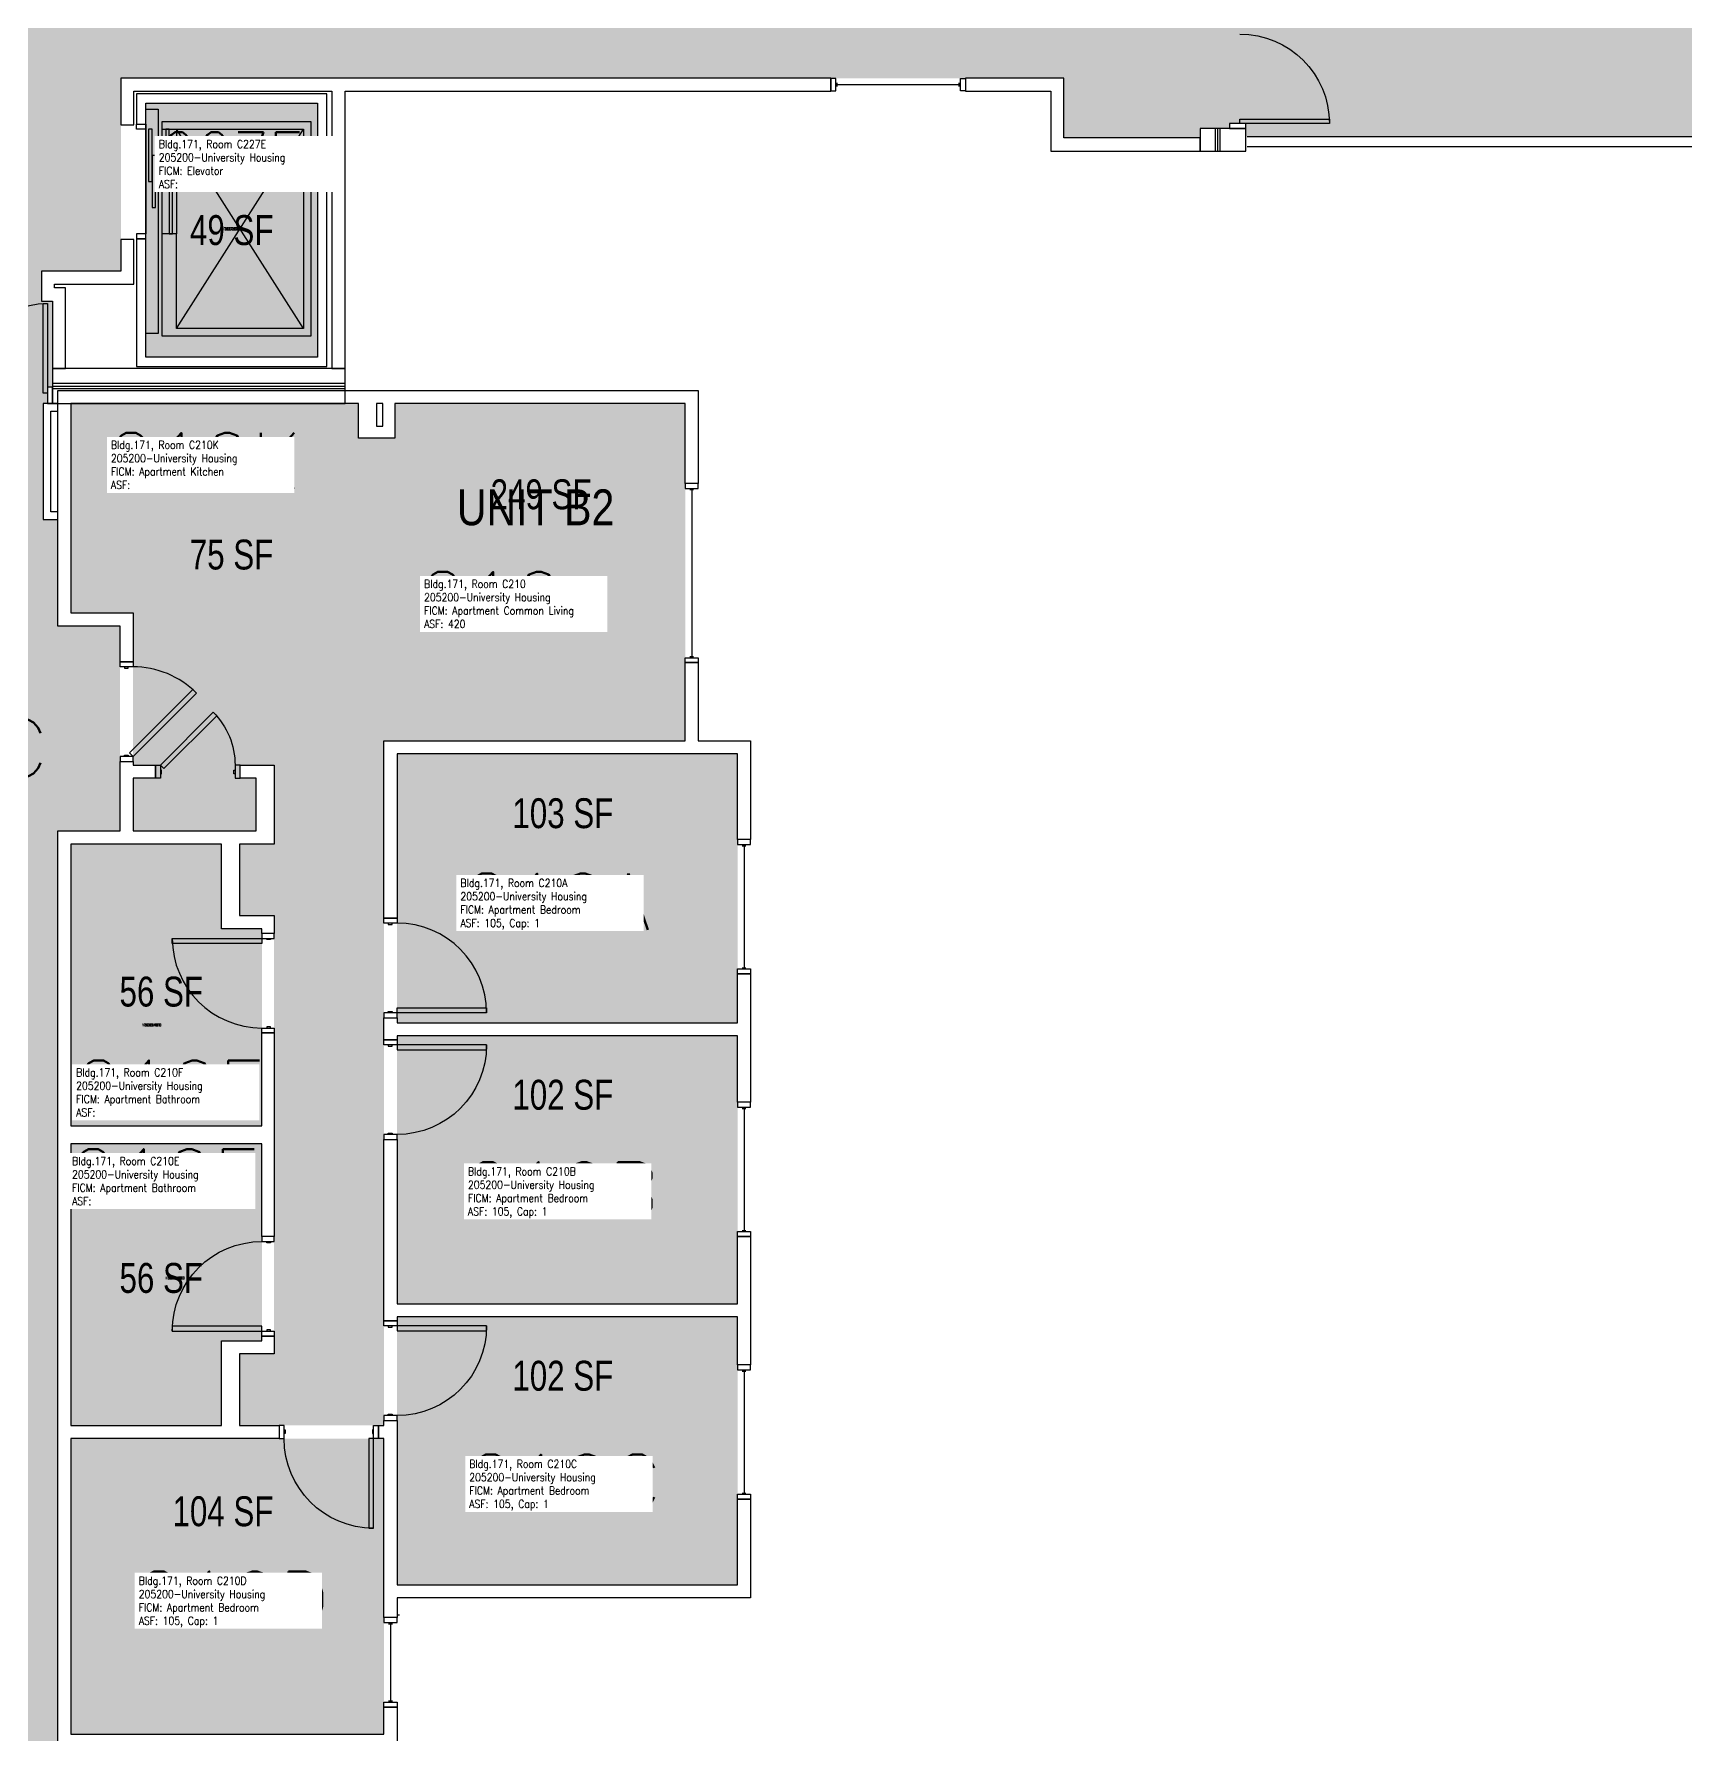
# Model space of a CAD drawing. Header units: inches. Extents: x 56 to 3925, y -1092 to 1472.
# Drawn here: x 2394 to 3057, y 444 to 1127 of the extents above; entities that cross this region are included whole.
import ezdxf
from ezdxf.enums import TextEntityAlignment as Align

# ---------------------------------------------------------------- set-up
doc = ezdxf.new("R2010")
doc.units = ezdxf.units.IN
doc.header["$LTSCALE"] = 48
doc.header["$MEASUREMENT"] = 0
for name, color, linetype in [('A-DOOR', 2, 'Continuous'), ('A-GLAZ', 1, 'Continuous'), ('A-IDEN-RNUM', 7, 'Continuous'), ('A-IDEN-SNUM', 4, 'Continuous'), ('A-IDEN-VNUM', 4, 'Continuous'), ('A-MISC', 1, 'Continuous'), ('A-WALL', 5, 'Continuous'), ('AREA-TEXT', 3, 'Continuous'), ('Rooms-Category-Color', 7, 'Continuous'), ('Rooms-College-Color', 7, 'Continuous'), ('Rooms-Department-Color', 7, 'Continuous'), ('Rooms-Division-Color', 7, 'Continuous'), ('Rooms-Information', 7, 'Continuous')]:
    doc.layers.add(name, color=color, linetype=linetype)
doc.styles.add('AREA', font='arial.ttf', dxfattribs={"width": 0.75, "height": 12})
doc.styles.add('ROOMSNUMBER', font='txt.shx', dxfattribs={"height": 0.03})
doc.styles.add('ROOMVNUMBER', font='simplex.shx', dxfattribs={"width": 0.85})
doc.styles.get("Standard").update_dxf_attribs({"font": 'ARIALN.TTF'})

msp = doc.modelspace()

# ---------------------------------------------------------------- hatches: boundary and pattern name
h = msp.add_hatch()
h.set_pattern_fill('ANSI31', color=256, style=0)
h.set_pattern_definition([(45, (3054.39132, 380.02987), (0.088388348, -0.088388348), [])])
h.paths.add_polyline_path([(2470.44, 711.5), (2470.44, 770.24), (2461.23, 770.24), (2461.23, 711.5)], flags=9)
at = {"layer": 'Rooms-Category-Color', "true_color": 0xadadad}
for points in [[(1290.58, 1013.54), (1188.04, 1116.1), (1241.42, 1169.49), (1328.79, 1169.64), (1328.79, 1194.64), (1411.11, 1194.64), (1411.11, 1169.64), (1726.65, 1169.64), (1726.65, 1161.92), (1738.65, 1161.92), (1738.65, 1165.39), (1773.9, 1165.39), (1773.9, 1163.67), (1780.4, 1163.67), (1780.4, 1165.67), (1787.9, 1165.67), (1787.9, 1161.92), (1827.02, 1161.92), (1827.02, 1169.64), (2150.68, 1169.64), (2150.68, 1194.64), (2233, 1194.64), (2233, 1169.64), (2417.04, 1169.64), (2417.04, 1194.64), (2499.36, 1194.64), (2499.36, 1169.64), (2807.4, 1169.64), (2807.4, 1161.64), (2839.26, 1161.64), (2839.26, 1165.39), (2855.39, 1165.39), (2855.39, 1169.64), (2862.14, 1169.64), (2862.14, 1165.39), (2873.89, 1165.39), (2873.89, 1089.39), (2862.14, 1089.39), (2862.14, 1085.64), (2807.4, 1085.64), (2807.4, 1109.64), (1922.65, 1109.64), (1922.65, 1085.64), (1827.02, 1085.64), (1827.02, 1093.42), (1815.02, 1093.42), (1815.02, 1089.89), (1787.9, 1089.89), (1787.9, 1089.67), (1773.9, 1089.67), (1773.9, 1093.42), (1726.65, 1093.42), (1726.65, 1085.64), (1633.9, 1085.64), (1633.9, 1109.64), (1386.7, 1109.64)], [(2880.39, 1163.39), (2880.39, 1170.26), (3106.65, 1170.26), (3106.65, 1163.67), (3111.9, 1163.67), (3111.9, 1169.64), (3474.68, 1169.64), (3474.68, 1194.64), (3557, 1194.64), (3557, 1169.64), (3646.39, 1169.64), (3646.39, 1101.6), (3671.39, 1101.6), (3671.39, 1019.28), (3646.39, 1019.28), (3586.39, 1019.28), (3586.39, 1109.64), (3166.65, 1109.64), (3166.65, 1085.64), (3111.9, 1085.64), (3111.9, 1091.67), (3106.65, 1091.67), (3106.65, 1086.27), (2880.39, 1086.27), (2880.39, 1091.39), (2873.89, 1091.39), (2873.89, 1163.39)], [(2280.86, 187.89), (2285.45, 192.48), (2286.69, 191.24), (2320.1, 224.65), (2316.13, 228.62), (2323.65, 236.14), (2323.65, 807.29), (2298.65, 807.29), (2298.65, 889.62), (2323.65, 889.62), (2323.65, 932.39), (2328.92, 932.39), (2328.92, 944.39), (2323.65, 944.39), (2323.65, 979.01), (2327.17, 979.01), (2327.17, 985.51), (2325.17, 985.51), (2325.17, 993.01), (2328.92, 993.01), (2328.92, 1032.14), (2325.17, 1032.14), (2325.17, 1109.63), (2428.66, 1109.63), (2428.66, 1032.14), (2396.8, 1032.14), (2396.8, 1020.14), (2401.17, 1020.14), (2401.17, 985.51), (2399.17, 985.51), (2399.17, 979.01), (2397.42, 979.01), (2397.42, 932.39), (2403.3, 932.39), (2403.3, 889.62), (2428.3, 889.62), (2428.3, 807.29), (2403.3, 807.29), (2403.3, 202.67), (2372.69, 172.06), (2368.53, 176.22), (2359.61, 167.29), (2363.76, 163.14), (2339.28, 138.65), (2336.36, 141.57), (2331.77, 136.97)], [(2438.66, 997.64), (2507.66, 997.64), (2507.66, 1099.64), (2438.66, 1099.64)]]:
    msp.add_hatch(color=253, dxfattribs=at).paths.add_polyline_path(points)
at = {"layer": 'Rooms-Category-Color', "true_color": 0x728ef3}
for points in [[(2408.55, 894.87), (2538.67, 894.87), (2538.67, 965.01), (2524.05, 965.01), (2524.05, 979.01), (2408.55, 979.01)], [(2538.67, 979.01), (2538.67, 894.87), (2433.55, 894.87), (2433.55, 833.74), (2442.5, 833.74), (2442.5, 828.49), (2433.55, 828.49), (2433.55, 807.29), (2482.92, 807.29), (2482.92, 828.49), (2476.5, 828.49), (2476.5, 833.74), (2490.17, 833.74), (2490.17, 802.04), (2476.3, 802.04), (2476.3, 773.29), (2490.17, 773.29), (2490.17, 597.26), (2476.3, 597.26), (2476.3, 568.51), (2534.3, 568.51), (2534.3, 843.51), (2655.3, 843.51), (2655.3, 979.01)], [(2676.3, 838.26), (2676.3, 730.26), (2539.55, 730.26), (2539.55, 838.26)], [(2408.55, 688.9), (2485.3, 688.9), (2485.3, 768.04), (2469.05, 768.04), (2469.05, 802.04), (2408.55, 802.04)], [(2676.3, 617.39), (2539.55, 617.39), (2539.55, 725.01), (2676.3, 725.01)], [(2408.55, 568.51), (2469.05, 568.51), (2469.05, 602.51), (2485.3, 602.51), (2485.3, 681.65), (2408.55, 681.65)], [(2539.55, 504.51), (2676.3, 504.51), (2676.3, 612.14), (2539.55, 612.14)], [(2408.55, 444.51), (2534.3, 444.51), (2534.3, 563.26), (2408.55, 563.26)]]:
    msp.add_hatch(color=171, dxfattribs=at).paths.add_polyline_path(points)
at = {"layer": 'Rooms-College-Color', "true_color": 0xadadad}
for points in [[(1290.58, 1013.54), (1188.04, 1116.1), (1241.42, 1169.49), (1328.79, 1169.64), (1328.79, 1194.64), (1411.11, 1194.64), (1411.11, 1169.64), (1726.65, 1169.64), (1726.65, 1161.92), (1738.65, 1161.92), (1738.65, 1165.39), (1773.9, 1165.39), (1773.9, 1163.67), (1780.4, 1163.67), (1780.4, 1165.67), (1787.9, 1165.67), (1787.9, 1161.92), (1827.02, 1161.92), (1827.02, 1169.64), (2150.68, 1169.64), (2150.68, 1194.64), (2233, 1194.64), (2233, 1169.64), (2417.04, 1169.64), (2417.04, 1194.64), (2499.36, 1194.64), (2499.36, 1169.64), (2807.4, 1169.64), (2807.4, 1161.64), (2839.26, 1161.64), (2839.26, 1165.39), (2855.39, 1165.39), (2855.39, 1169.64), (2862.14, 1169.64), (2862.14, 1165.39), (2873.89, 1165.39), (2873.89, 1089.39), (2862.14, 1089.39), (2862.14, 1085.64), (2807.4, 1085.64), (2807.4, 1109.64), (1922.65, 1109.64), (1922.65, 1085.64), (1827.02, 1085.64), (1827.02, 1093.42), (1815.02, 1093.42), (1815.02, 1089.89), (1787.9, 1089.89), (1787.9, 1089.67), (1773.9, 1089.67), (1773.9, 1093.42), (1726.65, 1093.42), (1726.65, 1085.64), (1633.9, 1085.64), (1633.9, 1109.64), (1386.7, 1109.64)], [(2880.39, 1163.39), (2880.39, 1170.26), (3106.65, 1170.26), (3106.65, 1163.67), (3111.9, 1163.67), (3111.9, 1169.64), (3474.68, 1169.64), (3474.68, 1194.64), (3557, 1194.64), (3557, 1169.64), (3646.39, 1169.64), (3646.39, 1101.6), (3671.39, 1101.6), (3671.39, 1019.28), (3646.39, 1019.28), (3586.39, 1019.28), (3586.39, 1109.64), (3166.65, 1109.64), (3166.65, 1085.64), (3111.9, 1085.64), (3111.9, 1091.67), (3106.65, 1091.67), (3106.65, 1086.27), (2880.39, 1086.27), (2880.39, 1091.39), (2873.89, 1091.39), (2873.89, 1163.39)], [(2280.86, 187.89), (2285.45, 192.48), (2286.69, 191.24), (2320.1, 224.65), (2316.13, 228.62), (2323.65, 236.14), (2323.65, 807.29), (2298.65, 807.29), (2298.65, 889.62), (2323.65, 889.62), (2323.65, 932.39), (2328.92, 932.39), (2328.92, 944.39), (2323.65, 944.39), (2323.65, 979.01), (2327.17, 979.01), (2327.17, 985.51), (2325.17, 985.51), (2325.17, 993.01), (2328.92, 993.01), (2328.92, 1032.14), (2325.17, 1032.14), (2325.17, 1109.63), (2428.66, 1109.63), (2428.66, 1032.14), (2396.8, 1032.14), (2396.8, 1020.14), (2401.17, 1020.14), (2401.17, 985.51), (2399.17, 985.51), (2399.17, 979.01), (2397.42, 979.01), (2397.42, 932.39), (2403.3, 932.39), (2403.3, 889.62), (2428.3, 889.62), (2428.3, 807.29), (2403.3, 807.29), (2403.3, 202.67), (2372.69, 172.06), (2368.53, 176.22), (2359.61, 167.29), (2363.76, 163.14), (2339.28, 138.65), (2336.36, 141.57), (2331.77, 136.97)], [(2438.66, 997.64), (2507.66, 997.64), (2507.66, 1099.64), (2438.66, 1099.64)], [(2408.55, 894.87), (2538.67, 894.87), (2538.67, 965.01), (2524.05, 965.01), (2524.05, 979.01), (2408.55, 979.01)], [(2538.67, 979.01), (2538.67, 894.87), (2433.55, 894.87), (2433.55, 833.74), (2442.5, 833.74), (2442.5, 828.49), (2433.55, 828.49), (2433.55, 807.29), (2482.92, 807.29), (2482.92, 828.49), (2476.5, 828.49), (2476.5, 833.74), (2490.17, 833.74), (2490.17, 802.04), (2476.3, 802.04), (2476.3, 773.29), (2490.17, 773.29), (2490.17, 597.26), (2476.3, 597.26), (2476.3, 568.51), (2534.3, 568.51), (2534.3, 843.51), (2655.3, 843.51), (2655.3, 979.01)], [(2676.3, 838.26), (2676.3, 730.26), (2539.55, 730.26), (2539.55, 838.26)], [(2408.55, 688.9), (2485.3, 688.9), (2485.3, 768.04), (2469.05, 768.04), (2469.05, 802.04), (2408.55, 802.04)], [(2676.3, 617.39), (2539.55, 617.39), (2539.55, 725.01), (2676.3, 725.01)], [(2408.55, 568.51), (2469.05, 568.51), (2469.05, 602.51), (2485.3, 602.51), (2485.3, 681.65), (2408.55, 681.65)], [(2539.55, 504.51), (2676.3, 504.51), (2676.3, 612.14), (2539.55, 612.14)], [(2408.55, 444.51), (2534.3, 444.51), (2534.3, 563.26), (2408.55, 563.26)]]:
    msp.add_hatch(color=253, dxfattribs=at).paths.add_polyline_path(points)
at = {"layer": 'Rooms-Department-Color', "true_color": 0xacacac}
for points in [[(1290.58, 1013.54), (1188.04, 1116.1), (1241.42, 1169.49), (1328.79, 1169.64), (1328.79, 1194.64), (1411.11, 1194.64), (1411.11, 1169.64), (1726.65, 1169.64), (1726.65, 1161.92), (1738.65, 1161.92), (1738.65, 1165.39), (1773.9, 1165.39), (1773.9, 1163.67), (1780.4, 1163.67), (1780.4, 1165.67), (1787.9, 1165.67), (1787.9, 1161.92), (1827.02, 1161.92), (1827.02, 1169.64), (2150.68, 1169.64), (2150.68, 1194.64), (2233, 1194.64), (2233, 1169.64), (2417.04, 1169.64), (2417.04, 1194.64), (2499.36, 1194.64), (2499.36, 1169.64), (2807.4, 1169.64), (2807.4, 1161.64), (2839.26, 1161.64), (2839.26, 1165.39), (2855.39, 1165.39), (2855.39, 1169.64), (2862.14, 1169.64), (2862.14, 1165.39), (2873.89, 1165.39), (2873.89, 1089.39), (2862.14, 1089.39), (2862.14, 1085.64), (2807.4, 1085.64), (2807.4, 1109.64), (1922.65, 1109.64), (1922.65, 1085.64), (1827.02, 1085.64), (1827.02, 1093.42), (1815.02, 1093.42), (1815.02, 1089.89), (1787.9, 1089.89), (1787.9, 1089.67), (1773.9, 1089.67), (1773.9, 1093.42), (1726.65, 1093.42), (1726.65, 1085.64), (1633.9, 1085.64), (1633.9, 1109.64), (1386.7, 1109.64)], [(2880.39, 1163.39), (2880.39, 1170.26), (3106.65, 1170.26), (3106.65, 1163.67), (3111.9, 1163.67), (3111.9, 1169.64), (3474.68, 1169.64), (3474.68, 1194.64), (3557, 1194.64), (3557, 1169.64), (3646.39, 1169.64), (3646.39, 1101.6), (3671.39, 1101.6), (3671.39, 1019.28), (3646.39, 1019.28), (3586.39, 1019.28), (3586.39, 1109.64), (3166.65, 1109.64), (3166.65, 1085.64), (3111.9, 1085.64), (3111.9, 1091.67), (3106.65, 1091.67), (3106.65, 1086.27), (2880.39, 1086.27), (2880.39, 1091.39), (2873.89, 1091.39), (2873.89, 1163.39)], [(2280.86, 187.89), (2285.45, 192.48), (2286.69, 191.24), (2320.1, 224.65), (2316.13, 228.62), (2323.65, 236.14), (2323.65, 807.29), (2298.65, 807.29), (2298.65, 889.62), (2323.65, 889.62), (2323.65, 932.39), (2328.92, 932.39), (2328.92, 944.39), (2323.65, 944.39), (2323.65, 979.01), (2327.17, 979.01), (2327.17, 985.51), (2325.17, 985.51), (2325.17, 993.01), (2328.92, 993.01), (2328.92, 1032.14), (2325.17, 1032.14), (2325.17, 1109.63), (2428.66, 1109.63), (2428.66, 1032.14), (2396.8, 1032.14), (2396.8, 1020.14), (2401.17, 1020.14), (2401.17, 985.51), (2399.17, 985.51), (2399.17, 979.01), (2397.42, 979.01), (2397.42, 932.39), (2403.3, 932.39), (2403.3, 889.62), (2428.3, 889.62), (2428.3, 807.29), (2403.3, 807.29), (2403.3, 202.67), (2372.69, 172.06), (2368.53, 176.22), (2359.61, 167.29), (2363.76, 163.14), (2339.28, 138.65), (2336.36, 141.57), (2331.77, 136.97)], [(2438.66, 997.64), (2507.66, 997.64), (2507.66, 1099.64), (2438.66, 1099.64)]]:
    msp.add_hatch(color=253, dxfattribs=at).paths.add_polyline_path(points)
at = {"layer": 'Rooms-Department-Color', "true_color": 0x604aed}
for points in [[(2408.55, 894.87), (2538.67, 894.87), (2538.67, 965.01), (2524.05, 965.01), (2524.05, 979.01), (2408.55, 979.01)], [(2538.67, 979.01), (2538.67, 894.87), (2433.55, 894.87), (2433.55, 833.74), (2442.5, 833.74), (2442.5, 828.49), (2433.55, 828.49), (2433.55, 807.29), (2482.92, 807.29), (2482.92, 828.49), (2476.5, 828.49), (2476.5, 833.74), (2490.17, 833.74), (2490.17, 802.04), (2476.3, 802.04), (2476.3, 773.29), (2490.17, 773.29), (2490.17, 597.26), (2476.3, 597.26), (2476.3, 568.51), (2534.3, 568.51), (2534.3, 843.51), (2655.3, 843.51), (2655.3, 979.01)], [(2676.3, 838.26), (2676.3, 730.26), (2539.55, 730.26), (2539.55, 838.26)], [(2408.55, 688.9), (2485.3, 688.9), (2485.3, 768.04), (2469.05, 768.04), (2469.05, 802.04), (2408.55, 802.04)], [(2676.3, 617.39), (2539.55, 617.39), (2539.55, 725.01), (2676.3, 725.01)], [(2408.55, 568.51), (2469.05, 568.51), (2469.05, 602.51), (2485.3, 602.51), (2485.3, 681.65), (2408.55, 681.65)], [(2539.55, 504.51), (2676.3, 504.51), (2676.3, 612.14), (2539.55, 612.14)], [(2408.55, 444.51), (2534.3, 444.51), (2534.3, 563.26), (2408.55, 563.26)]]:
    msp.add_hatch(color=173, dxfattribs=at).paths.add_polyline_path(points)
at = {"layer": 'Rooms-Division-Color', "true_color": 0xadadad}
for points in [[(1290.58, 1013.54), (1188.04, 1116.1), (1241.42, 1169.49), (1328.79, 1169.64), (1328.79, 1194.64), (1411.11, 1194.64), (1411.11, 1169.64), (1726.65, 1169.64), (1726.65, 1161.92), (1738.65, 1161.92), (1738.65, 1165.39), (1773.9, 1165.39), (1773.9, 1163.67), (1780.4, 1163.67), (1780.4, 1165.67), (1787.9, 1165.67), (1787.9, 1161.92), (1827.02, 1161.92), (1827.02, 1169.64), (2150.68, 1169.64), (2150.68, 1194.64), (2233, 1194.64), (2233, 1169.64), (2417.04, 1169.64), (2417.04, 1194.64), (2499.36, 1194.64), (2499.36, 1169.64), (2807.4, 1169.64), (2807.4, 1161.64), (2839.26, 1161.64), (2839.26, 1165.39), (2855.39, 1165.39), (2855.39, 1169.64), (2862.14, 1169.64), (2862.14, 1165.39), (2873.89, 1165.39), (2873.89, 1089.39), (2862.14, 1089.39), (2862.14, 1085.64), (2807.4, 1085.64), (2807.4, 1109.64), (1922.65, 1109.64), (1922.65, 1085.64), (1827.02, 1085.64), (1827.02, 1093.42), (1815.02, 1093.42), (1815.02, 1089.89), (1787.9, 1089.89), (1787.9, 1089.67), (1773.9, 1089.67), (1773.9, 1093.42), (1726.65, 1093.42), (1726.65, 1085.64), (1633.9, 1085.64), (1633.9, 1109.64), (1386.7, 1109.64)], [(2880.39, 1163.39), (2880.39, 1170.26), (3106.65, 1170.26), (3106.65, 1163.67), (3111.9, 1163.67), (3111.9, 1169.64), (3474.68, 1169.64), (3474.68, 1194.64), (3557, 1194.64), (3557, 1169.64), (3646.39, 1169.64), (3646.39, 1101.6), (3671.39, 1101.6), (3671.39, 1019.28), (3646.39, 1019.28), (3586.39, 1019.28), (3586.39, 1109.64), (3166.65, 1109.64), (3166.65, 1085.64), (3111.9, 1085.64), (3111.9, 1091.67), (3106.65, 1091.67), (3106.65, 1086.27), (2880.39, 1086.27), (2880.39, 1091.39), (2873.89, 1091.39), (2873.89, 1163.39)], [(2280.86, 187.89), (2285.45, 192.48), (2286.69, 191.24), (2320.1, 224.65), (2316.13, 228.62), (2323.65, 236.14), (2323.65, 807.29), (2298.65, 807.29), (2298.65, 889.62), (2323.65, 889.62), (2323.65, 932.39), (2328.92, 932.39), (2328.92, 944.39), (2323.65, 944.39), (2323.65, 979.01), (2327.17, 979.01), (2327.17, 985.51), (2325.17, 985.51), (2325.17, 993.01), (2328.92, 993.01), (2328.92, 1032.14), (2325.17, 1032.14), (2325.17, 1109.63), (2428.66, 1109.63), (2428.66, 1032.14), (2396.8, 1032.14), (2396.8, 1020.14), (2401.17, 1020.14), (2401.17, 985.51), (2399.17, 985.51), (2399.17, 979.01), (2397.42, 979.01), (2397.42, 932.39), (2403.3, 932.39), (2403.3, 889.62), (2428.3, 889.62), (2428.3, 807.29), (2403.3, 807.29), (2403.3, 202.67), (2372.69, 172.06), (2368.53, 176.22), (2359.61, 167.29), (2363.76, 163.14), (2339.28, 138.65), (2336.36, 141.57), (2331.77, 136.97)], [(2438.66, 997.64), (2507.66, 997.64), (2507.66, 1099.64), (2438.66, 1099.64)]]:
    msp.add_hatch(color=253, dxfattribs=at).paths.add_polyline_path(points)
at = {"layer": 'Rooms-Division-Color', "true_color": 0x604aed}
for points in [[(2408.55, 894.87), (2538.67, 894.87), (2538.67, 965.01), (2524.05, 965.01), (2524.05, 979.01), (2408.55, 979.01)], [(2538.67, 979.01), (2538.67, 894.87), (2433.55, 894.87), (2433.55, 833.74), (2442.5, 833.74), (2442.5, 828.49), (2433.55, 828.49), (2433.55, 807.29), (2482.92, 807.29), (2482.92, 828.49), (2476.5, 828.49), (2476.5, 833.74), (2490.17, 833.74), (2490.17, 802.04), (2476.3, 802.04), (2476.3, 773.29), (2490.17, 773.29), (2490.17, 597.26), (2476.3, 597.26), (2476.3, 568.51), (2534.3, 568.51), (2534.3, 843.51), (2655.3, 843.51), (2655.3, 979.01)], [(2676.3, 838.26), (2676.3, 730.26), (2539.55, 730.26), (2539.55, 838.26)], [(2408.55, 688.9), (2485.3, 688.9), (2485.3, 768.04), (2469.05, 768.04), (2469.05, 802.04), (2408.55, 802.04)], [(2676.3, 617.39), (2539.55, 617.39), (2539.55, 725.01), (2676.3, 725.01)], [(2408.55, 568.51), (2469.05, 568.51), (2469.05, 602.51), (2485.3, 602.51), (2485.3, 681.65), (2408.55, 681.65)], [(2539.55, 504.51), (2676.3, 504.51), (2676.3, 612.14), (2539.55, 612.14)], [(2408.55, 444.51), (2534.3, 444.51), (2534.3, 563.26), (2408.55, 563.26)]]:
    msp.add_hatch(color=173, dxfattribs=at).paths.add_polyline_path(points)

# ---------------------------------------------------------------- linework, layer by layer
at = {"layer": 'A-DOOR'}
for p, q in [((2438.66, 1097.15), (2443.66, 1097.15)), ((2443.66, 1097.15), (2443.66, 1007.15)), ((2878.01, 1091.39), (2878.01, 1093.14)), ((2878.01, 1093.14), (2914.01, 1093.14)), ((2914.01, 1093.14), (2914.01, 1091.39)), ((2434.91, 1089.15), (2434.91, 1091.15)), ((2434.91, 1091.15), (2438.66, 1091.15)), ((2438.66, 1089.15), (2434.91, 1089.15)), ((2438.66, 1091.15), (2438.66, 1089.15)), ((2438.66, 1089.15), (2438.66, 1047.15)), ((2448.04, 1089.15), (2446.66, 1089.15)), ((2446.66, 1089.15), (2446.66, 1068.15)), ((2448.04, 1068.15), (2448.04, 1089.15)), ((2873.89, 1091.39), (2873.89, 1089.39)), ((2880.39, 1091.39), (2873.89, 1091.39)), ((2873.89, 1089.39), (2880.39, 1089.39)), ((2914.01, 1091.39), (2878.01, 1091.39)), ((2880.39, 1089.39), (2880.39, 1091.39)), ((2446.66, 1068.15), (2448.04, 1068.15)), ((2449.41, 1068.15), (2448.04, 1068.15)), ((2448.04, 1068.15), (2448.04, 1047.15)), ((2449.41, 1047.15), (2449.41, 1068.15)), ((2434.91, 1047.15), (2434.91, 1045.15)), ((2438.66, 1047.15), (2434.91, 1047.15)), ((2438.66, 1045.15), (2438.66, 1047.15)), ((2448.04, 1047.15), (2449.41, 1047.15)), ((2434.91, 1045.15), (2438.66, 1045.15)), ((2397.42, 983.14), (2397.42, 1019.14)), ((2397.42, 1019.14), (2399.17, 1019.14)), ((2399.17, 1019.14), (2399.17, 983.14)), ((2443.66, 1007.15), (2438.66, 1007.15)), ((2401.17, 985.51), (2399.17, 985.51)), ((2399.17, 985.51), (2399.17, 979.01)), ((2401.17, 979.01), (2401.17, 985.51)), ((2399.17, 983.14), (2397.42, 983.14)), ((2399.17, 979.01), (2401.17, 979.01))]:
    msp.add_line(p, q, dxfattribs=at)
for points in [[(2441.16, 1089.15), (2439.79, 1089.15), (2439.79, 1068.15), (2441.16, 1068.15)], [(2442.54, 1078.65), (2441.16, 1078.65), (2441.16, 1057.65), (2442.54, 1057.65)], [(2428.3, 873.23), (2428.3, 875.23), (2433.55, 875.23), (2433.55, 873.23)], [(2430.05, 873.23), (2430.05, 872.73), (2431.55, 872.73), (2431.55, 873.23)], [(2433.55, 837.23), (2432.13, 838.64), (2457.59, 864.1), (2459, 862.69)], [(2444.5, 833.74), (2445.91, 832.33), (2467.13, 853.54), (2465.71, 854.96)], [(2428.3, 837.23), (2428.3, 835.23), (2433.55, 835.23), (2433.55, 837.23)], [(2430.05, 837.23), (2430.05, 837.73), (2431.55, 837.73), (2431.55, 837.23)], [(2444.5, 828.49), (2442.5, 828.49), (2442.5, 833.74), (2444.5, 833.74)], [(2474.5, 828.49), (2476.5, 828.49), (2476.5, 833.74), (2474.5, 833.74)], [(2444.5, 830.24), (2445, 830.24), (2445, 831.74), (2444.5, 831.74)], [(2474.5, 830.24), (2474, 830.24), (2474, 831.74), (2474.5, 831.74)], [(2534.3, 770.26), (2534.3, 772.26), (2539.55, 772.26), (2539.55, 770.26)], [(2490.17, 764.15), (2490.17, 766.15), (2485.3, 766.15), (2485.3, 764.15)], [(2536.05, 770.26), (2536.05, 769.76), (2537.55, 769.76), (2537.55, 770.26)], [(2485.3, 764.15), (2485.3, 762.15), (2449.3, 762.15), (2449.3, 764.15)], [(2488.8, 764.15), (2488.8, 763.65), (2487.3, 763.65), (2487.3, 764.15)], [(2534.3, 734.26), (2534.3, 732.26), (2539.55, 732.26), (2539.55, 734.26)], [(2536.05, 734.26), (2536.05, 734.76), (2537.55, 734.76), (2537.55, 734.26)], [(2539.55, 734.26), (2539.55, 736.26), (2575.55, 736.26), (2575.55, 734.26)], [(2490.17, 728.15), (2490.17, 726.15), (2485.3, 726.15), (2485.3, 728.15)], [(2488.8, 728.15), (2488.8, 728.65), (2487.3, 728.65), (2487.3, 728.15)], [(2534.3, 721.39), (2534.3, 723.39), (2539.55, 723.39), (2539.55, 721.39)], [(2536.05, 721.39), (2536.05, 720.89), (2537.55, 720.89), (2537.55, 721.39)], [(2539.55, 721.39), (2539.55, 719.39), (2575.55, 719.39), (2575.55, 721.39)], [(2534.3, 685.39), (2534.3, 683.39), (2539.55, 683.39), (2539.55, 685.39)], [(2536.05, 685.39), (2536.05, 685.89), (2537.55, 685.89), (2537.55, 685.39)], [(2490.17, 642.4), (2490.17, 644.4), (2485.3, 644.4), (2485.3, 642.4)], [(2488.8, 642.4), (2488.8, 641.9), (2487.3, 641.9), (2487.3, 642.4)], [(2485.3, 606.4), (2485.3, 608.4), (2449.3, 608.4), (2449.3, 606.4)], [(2534.3, 608.51), (2534.3, 610.51), (2539.55, 610.51), (2539.55, 608.51)], [(2536.05, 608.51), (2536.05, 608.01), (2537.55, 608.01), (2537.55, 608.51)], [(2539.55, 608.51), (2539.55, 606.51), (2575.55, 606.51), (2575.55, 608.51)], [(2490.17, 606.4), (2490.17, 604.4), (2485.3, 604.4), (2485.3, 606.4)], [(2488.8, 606.4), (2488.8, 606.9), (2487.3, 606.9), (2487.3, 606.4)], [(2494.17, 568.51), (2492.17, 568.51), (2492.17, 563.26), (2494.17, 563.26)], [(2530.17, 568.51), (2532.17, 568.51), (2532.17, 563.26), (2530.17, 563.26)], [(2534.3, 572.51), (2534.3, 570.51), (2539.55, 570.51), (2539.55, 572.51)], [(2536.05, 572.51), (2536.05, 573.01), (2537.55, 573.01), (2537.55, 572.51)], [(2494.17, 566.76), (2494.67, 566.76), (2494.67, 565.26), (2494.17, 565.26)], [(2530.17, 563.26), (2528.17, 563.26), (2528.17, 527.26), (2530.17, 527.26)], [(2530.17, 566.76), (2529.67, 566.76), (2529.67, 565.26), (2530.17, 565.26)]]:
    msp.add_lwpolyline(points, close=True, dxfattribs=at)
at = {"layer": 'A-DOOR', "extrusion": (0, 0, -1)}
for centre, radius, start, end in [((-2878.01, 1091.39), 36, 90.00238, 180.00238), ((-2399.17, 983.14), 36, 0.00059, 90.00059), ((-2444.5, 833.74), 30, 135, 180), ((-2539.55, 721.39), 36, 180, 270), ((-2485.3, 606.4), 36, 0, 90), ((-2539.55, 608.51), 36, 180, 270), ((-2530.17, 563.26), 36, 270, 0)]:
    msp.add_arc(centre, radius, start, end, dxfattribs=at)
at = {"layer": 'A-DOOR'}
for centre, start, end in [((2433.55, 837.23), 45, 90), ((2539.55, 734.26), 0, 90), ((2485.3, 764.15), 180, 270)]:
    msp.add_arc(centre, 36, start, end, dxfattribs=at)
at = {"layer": 'A-GLAZ'}
for p, q in [((2715.8, 1109.51), (2713.8, 1109.51)), ((2713.8, 1109.51), (2713.8, 1104.51)), ((2715.8, 1104.51), (2715.8, 1109.51)), ((2715.8, 1107.76), (2715.8, 1106.26)), ((2716.3, 1106.26), (2716.3, 1107.76)), ((2765.3, 1107.02), (2716.3, 1107.01)), ((2765.3, 1106.27), (2765.3, 1107.77)), ((2765.8, 1109.52), (2767.8, 1109.52)), ((2765.8, 1104.52), (2765.8, 1109.52)), ((2765.8, 1106.27), (2765.8, 1107.77)), ((2767.8, 1109.52), (2767.8, 1104.52)), ((2713.8, 1104.51), (2715.8, 1104.51)), ((2767.8, 1104.52), (2765.8, 1104.52)), ((2657.17, 944.4), (2658.67, 944.4)), ((2657.92, 944.4), (2657.92, 877.4)), ((2657.17, 877.4), (2658.67, 877.4)), ((2678.17, 801.36), (2679.67, 801.36)), ((2678.92, 801.36), (2678.92, 752.36)), ((2678.17, 752.36), (2679.67, 752.36)), ((2678.17, 695.89), (2679.67, 695.89)), ((2678.92, 695.89), (2678.92, 646.89)), ((2678.17, 646.89), (2679.67, 646.89)), ((2678.17, 590.36), (2679.67, 590.36)), ((2678.92, 590.36), (2678.92, 541.36)), ((2678.17, 541.36), (2679.67, 541.36)), ((2539.55, 492.39), (2540.55, 492.39)), ((2536.17, 488.89), (2537.67, 488.89)), ((2536.92, 488.89), (2536.92, 457.89)), ((2536.17, 457.89), (2537.67, 457.89))]:
    msp.add_line(p, q, dxfattribs=at)
for points in [[(2660.55, 944.9), (2660.55, 946.9), (2655.3, 946.9), (2655.3, 944.9)], [(2660.55, 876.9), (2660.55, 874.9), (2655.3, 874.9), (2655.3, 876.9)], [(2681.55, 801.86), (2681.55, 803.86), (2676.3, 803.86), (2676.3, 801.86)], [(2681.55, 751.86), (2681.55, 749.86), (2676.3, 749.86), (2676.3, 751.86)], [(2681.55, 696.39), (2681.55, 698.39), (2676.3, 698.39), (2676.3, 696.39)], [(2681.55, 646.39), (2681.55, 644.39), (2676.3, 644.39), (2676.3, 646.39)], [(2681.55, 590.86), (2681.55, 592.86), (2676.3, 592.86), (2676.3, 590.86)], [(2681.55, 540.86), (2681.55, 538.86), (2676.3, 538.86), (2676.3, 540.86)], [(2539.55, 489.39), (2539.55, 491.39), (2534.3, 491.39), (2534.3, 489.39)], [(2539.55, 457.39), (2539.55, 455.39), (2534.3, 455.39), (2534.3, 457.39)]]:
    msp.add_lwpolyline(points, close=True, dxfattribs=at)
at = {"layer": 'A-MISC'}
for p, q in [((2445.04, 1089.15), (2445.04, 1047.15)), ((2451.04, 1089.15), (2451.04, 1047.15)), ((2881.02, 1086.27), (3106.65, 1086.27)), ((2881.02, 1082.27), (3106.65, 1082.27))]:
    msp.add_line(p, q, dxfattribs=at)
at = {"layer": 'A-WALL'}
for p, q in [((2713.8, 1109.64), (2428.66, 1109.64)), ((2428.66, 1109.64), (2428.66, 1090.9)), ((2713.8, 1104.39), (2713.8, 1109.64)), ((2807.4, 1109.64), (2767.8, 1109.64)), ((2767.8, 1109.64), (2767.8, 1104.39)), ((2807.4, 1085.64), (2807.4, 1109.64)), ((2433.91, 1104.39), (2513.41, 1104.39)), ((2433.91, 1090.9), (2433.91, 1104.39)), ((2434.91, 1103.39), (2434.91, 1091.15)), ((2511.41, 1103.39), (2434.91, 1103.39)), ((2511.41, 993.89), (2511.41, 1103.39)), ((2513.41, 1104.39), (2513.41, 993.01)), ((2518.66, 1104.39), (2713.8, 1104.39)), ((2518.66, 993.01), (2518.66, 1104.39)), ((2767.8, 1104.39), (2802.15, 1104.39)), ((2802.15, 1104.39), (2802.15, 1080.39)), ((2438.66, 1091.15), (2438.66, 1099.64)), ((2438.66, 1099.64), (2507.66, 1099.64)), ((2438.66, 997.64), (2438.66, 1099.64)), ((2438.66, 1099.64), (2507.66, 1099.64)), ((2507.66, 1099.64), (2507.66, 997.64)), ((2507.66, 1099.64), (2507.66, 997.64)), ((2428.66, 1090.9), (2433.91, 1090.9)), ((2434.91, 1091.15), (2438.66, 1091.15)), ((2445.04, 1092.15), (2445.04, 1089.15)), ((2505.04, 1092.15), (2445.04, 1092.15)), ((2445.04, 1089.15), (2451.04, 1089.15)), ((2451.04, 1089.15), (2502.04, 1089.15)), ((2451.04, 1009.15), (2502.04, 1089.15)), ((2502.04, 1009.15), (2451.04, 1089.15)), ((2502.04, 1089.15), (2502.04, 1009.15)), ((2505.04, 1006.15), (2505.04, 1092.15)), ((2862.14, 1089.39), (2862.14, 1080.39)), ((2880.39, 1089.39), (2862.14, 1089.39)), ((2868.14, 1089.39), (2868.14, 1080.39)), ((2869.14, 1080.39), (2869.14, 1089.39)), ((2870.14, 1080.39), (2870.14, 1089.39)), ((2880.39, 1080.39), (2880.39, 1089.39)), ((2802.15, 1080.39), (2862.14, 1080.39)), ((2862.14, 1085.64), (2807.4, 1085.64)), ((2862.14, 1080.39), (2862.14, 1085.64)), ((2862.14, 1080.39), (2880.39, 1080.39)), ((2451.04, 1047.15), (2445.04, 1047.15)), ((2445.04, 1047.15), (2445.04, 1006.15)), ((2451.04, 1009.15), (2451.04, 1047.15)), ((2433.91, 1044.9), (2428.66, 1044.9)), ((2428.66, 1044.9), (2428.66, 1032.14)), ((2433.91, 1026.89), (2433.91, 1044.9)), ((2438.66, 1045.15), (2434.91, 1045.15)), ((2434.91, 1045.15), (2434.91, 993.89)), ((2438.66, 997.64), (2438.66, 1045.15)), ((2428.66, 1032.14), (2396.8, 1032.14)), ((2396.8, 1032.14), (2396.8, 1020.14)), ((2402.05, 1026.89), (2433.91, 1026.89)), ((2402.05, 1025.39), (2402.05, 1026.89)), ((2406.42, 1025.39), (2402.05, 1025.39)), ((2406.42, 993.01), (2406.42, 1025.39)), ((2396.8, 1020.14), (2401.17, 1020.14)), ((2401.17, 1020.14), (2401.17, 993.01)), ((2445.04, 1006.15), (2505.04, 1006.15)), ((2502.04, 1009.15), (2451.04, 1009.15)), ((2507.66, 997.64), (2438.66, 997.64)), ((2507.66, 997.64), (2438.66, 997.64)), ((2518.66, 993.01), (2401.17, 993.01)), ((2401.17, 993.01), (2401.17, 979.01)), ((2401.17, 993.01), (2406.42, 993.01)), ((2434.91, 993.89), (2511.41, 993.89)), ((2513.41, 993.01), (2518.66, 993.01)), ((2518.66, 979.01), (2518.66, 993.01)), ((2518.66, 987.01), (2401.17, 987.01)), ((2401.17, 986.01), (2518.66, 986.01)), ((2401.17, 985.01), (2518.66, 985.01)), ((2403.3, 889.62), (2403.3, 984.26)), ((2403.3, 984.26), (2660.55, 984.26)), ((2660.55, 984.26), (2660.55, 946.9)), ((2397.42, 979.01), (2397.42, 932.39)), ((2403.3, 979.01), (2397.42, 979.01)), ((2401.17, 979.01), (2518.66, 979.01)), ((2403.3, 975.89), (2403.3, 979.01)), ((2408.55, 979.01), (2408.55, 894.87)), ((2524.05, 979.01), (2408.55, 979.01)), ((2524.05, 965.01), (2524.05, 979.01)), ((2533.8, 979.01), (2531.3, 979.01)), ((2531.3, 979.01), (2531.3, 969.89)), ((2533.8, 969.89), (2533.8, 979.01)), ((2655.3, 979.01), (2538.67, 979.01)), ((2538.67, 979.01), (2538.67, 965.01)), ((2655.3, 946.9), (2655.3, 979.01)), ((2400.55, 935.51), (2400.55, 975.89)), ((2400.55, 975.89), (2403.3, 975.89)), ((2538.67, 965.01), (2524.05, 965.01)), ((2531.3, 969.89), (2533.8, 969.89)), ((2660.55, 946.9), (2655.3, 946.9)), ((2397.42, 932.39), (2403.3, 932.39)), ((2403.3, 935.51), (2400.55, 935.51)), ((2403.3, 932.39), (2403.3, 935.51)), ((2428.3, 889.62), (2403.3, 889.62)), ((2408.55, 894.87), (2433.55, 894.87)), ((2428.3, 875.23), (2428.3, 889.62)), ((2433.55, 894.87), (2433.55, 875.23)), ((2433.55, 875.23), (2428.3, 875.23)), ((2655.3, 843.51), (2655.3, 874.9)), ((2655.3, 874.9), (2660.55, 874.9)), ((2660.55, 874.9), (2660.55, 843.51)), ((2534.3, 843.51), (2655.3, 843.51)), ((2534.3, 772.26), (2534.3, 843.51)), ((2660.55, 843.51), (2681.55, 843.51)), ((2681.55, 843.51), (2681.55, 803.86)), ((2428.3, 807.29), (2428.3, 835.23)), ((2428.3, 835.23), (2433.55, 835.23)), ((2433.55, 835.23), (2433.55, 833.74)), ((2433.55, 833.74), (2442.5, 833.74)), ((2442.5, 833.74), (2442.5, 828.49)), ((2476.5, 833.74), (2490.17, 833.74)), ((2476.5, 828.49), (2476.5, 833.74)), ((2490.17, 833.74), (2490.17, 802.04)), ((2676.3, 838.26), (2539.55, 838.26)), ((2539.55, 838.26), (2539.55, 772.26)), ((2676.3, 803.86), (2676.3, 838.26)), ((2442.5, 828.49), (2433.55, 828.49)), ((2433.55, 828.49), (2433.55, 807.29)), ((2482.92, 828.49), (2476.5, 828.49)), ((2482.92, 807.29), (2482.92, 828.49)), ((2403.3, 567.89), (2403.3, 807.29)), ((2403.3, 807.29), (2428.3, 807.29)), ((2433.55, 807.29), (2482.92, 807.29)), ((2408.55, 802.04), (2408.55, 688.9)), ((2469.05, 802.04), (2408.55, 802.04)), ((2469.05, 768.04), (2469.05, 802.04)), ((2476.3, 802.04), (2476.3, 773.29)), ((2490.17, 802.04), (2476.3, 802.04)), ((2681.55, 803.86), (2676.3, 803.86)), ((2476.3, 773.29), (2490.17, 773.29)), ((2490.17, 773.29), (2490.17, 766.15)), ((2539.55, 772.26), (2534.3, 772.26)), ((2485.3, 768.04), (2469.05, 768.04)), ((2485.3, 766.15), (2485.3, 768.04)), ((2490.17, 766.15), (2485.3, 766.15)), ((2676.3, 730.26), (2676.3, 749.86)), ((2676.3, 749.86), (2681.55, 749.86)), ((2681.55, 749.86), (2681.55, 698.39)), ((2534.3, 723.39), (2534.3, 732.26)), ((2534.3, 732.26), (2539.55, 732.26)), ((2539.55, 732.26), (2539.55, 730.26)), ((2485.3, 688.9), (2485.3, 726.15)), ((2485.3, 726.15), (2490.17, 726.15)), ((2490.17, 726.15), (2490.17, 644.4)), ((2539.55, 730.26), (2676.3, 730.26)), ((2676.3, 725.01), (2539.55, 725.01)), ((2539.55, 725.01), (2539.55, 723.39)), ((2676.3, 698.39), (2676.3, 725.01)), ((2539.55, 723.39), (2534.3, 723.39)), ((2681.55, 698.39), (2676.3, 698.39)), ((2408.55, 688.9), (2485.3, 688.9)), ((2534.3, 610.51), (2534.3, 683.39)), ((2534.3, 683.39), (2539.55, 683.39)), ((2539.55, 683.39), (2539.55, 617.39)), ((2485.3, 681.65), (2408.55, 681.65)), ((2408.55, 681.65), (2408.55, 568.51)), ((2485.3, 644.4), (2485.3, 681.65)), ((2490.17, 644.4), (2485.3, 644.4)), ((2676.3, 617.39), (2676.3, 644.39)), ((2676.3, 644.39), (2681.55, 644.39)), ((2681.55, 644.39), (2681.55, 592.86)), ((2539.55, 617.39), (2676.3, 617.39)), ((2539.55, 610.51), (2534.3, 610.51)), ((2676.3, 612.14), (2539.55, 612.14)), ((2539.55, 612.14), (2539.55, 610.51)), ((2676.3, 592.86), (2676.3, 612.14)), ((2469.05, 602.51), (2485.3, 602.51)), ((2469.05, 568.51), (2469.05, 602.51)), ((2485.3, 602.51), (2485.3, 604.4)), ((2485.3, 604.4), (2490.17, 604.4)), ((2490.17, 604.4), (2490.17, 597.26)), ((2490.17, 597.26), (2476.3, 597.26)), ((2476.3, 597.26), (2476.3, 568.51)), ((2681.55, 592.86), (2676.3, 592.86)), ((2403.3, 439.26), (2403.3, 567.89)), ((2408.55, 568.51), (2469.05, 568.51)), ((2476.3, 568.51), (2489.55, 568.51)), ((2489.55, 568.51), (2492.17, 568.51)), ((2492.17, 568.51), (2492.17, 563.26)), ((2532.17, 568.51), (2534.3, 568.51)), ((2532.17, 563.26), (2532.17, 568.51)), ((2534.3, 568.51), (2534.3, 570.51)), ((2534.3, 570.51), (2539.55, 570.51)), ((2539.55, 570.51), (2539.55, 504.51)), ((2408.55, 563.26), (2408.55, 444.51)), ((2489.55, 563.26), (2408.55, 563.26)), ((2492.17, 563.26), (2489.55, 563.26)), ((2534.3, 563.26), (2532.17, 563.26)), ((2534.3, 499.89), (2534.3, 563.26)), ((2676.3, 504.51), (2676.3, 538.86)), ((2676.3, 538.86), (2681.55, 538.86)), ((2681.55, 538.86), (2681.55, 499.26)), ((2534.3, 491.39), (2534.3, 499.89)), ((2539.55, 504.51), (2676.3, 504.51)), ((2681.55, 499.26), (2539.55, 499.26)), ((2539.55, 499.26), (2539.55, 491.39)), ((2539.55, 491.39), (2534.3, 491.39)), ((2534.3, 444.51), (2534.3, 455.39)), ((2534.3, 455.39), (2539.55, 455.39)), ((2539.55, 455.39), (2539.55, 439.26)), ((2408.55, 444.51), (2534.3, 444.51))]:
    msp.add_line(p, q, dxfattribs=at)

# ---------------------------------------------------------------- texts
at = {"layer": 'A-IDEN-RNUM', "style": 'ROOMSNUMBER', "width": 0.85}
for s, p in [('0227-E0', (2473.15, 1048.65)), ('0210-K0', (2445.52, 954.53)), ('0210-00', (2596.3, 897.98)), ('0210-A0', (2606.97, 778.9)), ('0210-F0', (2440.98, 728.83)), ('0210-B0', (2608.94, 663.06)), ('0210-E0', (2450.32, 627.23)), ('0210-C0', (2610, 545.57)), ('0210-D0', (2476.72, 498.66))]:
    msp.add_text(s, height=1, dxfattribs=at).set_placement(p, align=Align.CENTER)
at = {"layer": 'A-IDEN-SNUM', "style": 'ROOMSNUMBER', "width": 0.85}
for s, p in [('1710C227E0', (2473.15, 1048.65)), ('1710C210K0', (2445.52, 954.53)), ('1710C21000', (2596.3, 897.98)), ('1710C210A0', (2606.97, 778.9)), ('1710C210F0', (2440.98, 728.83)), ('1710C210B0', (2608.94, 663.06)), ('1710C210E0', (2450.32, 627.23)), ('1710C210C0', (2610, 545.57)), ('1710C210D0', (2476.72, 498.66))]:
    msp.add_text(s, height=1, dxfattribs=at).set_placement(p, align=Align.CENTER)
at = {"layer": 'A-IDEN-VNUM', "style": 'ROOMVNUMBER', "width": 0.75}
msp.add_text('227E', height=22.5, dxfattribs=at).set_placement((2473.22, 1076.76), align=Align.MIDDLE_CENTER)
at = {"layer": 'A-IDEN-VNUM', "style": 'ROOMVNUMBER'}
for s, p in [('210K', (2462.14, 955.93)), ('210', (2577.2, 900.08)), ('223C', (2360.27, 840.62)), ('210A', (2603.57, 778.9)), ('210F', (2447.64, 703.89)), ('210E', (2446.02, 668.29)), ('210B', (2605.54, 663.06)), ('210C', (2606.6, 545.57)), ('210D', (2473.32, 498.66))]:
    msp.add_text(s, height=22.5, dxfattribs=at).set_placement(p, align=Align.MIDDLE_CENTER)
at = {"layer": 'A-MISC'}
msp.add_text('UNIT B2', height=14.4, dxfattribs=at).set_placement((2595.2, 930.08), align=Align.CENTER)
at = {"layer": 'AREA-TEXT', "style": 'AREA', "width": 0.75}
for s, p in [('49 SF', (2473.16, 1048.64)), ('249 SF', (2597.4, 942.51)), ('75 SF', (2473.09, 918.32)), ('103 SF', (2606.15, 814.43)), ('56 SF', (2444.87, 742.78)), ('102 SF', (2606.15, 701.36)), ('56 SF', (2444.87, 627.77)), ('102 SF', (2606.15, 588.49)), ('104 SF', (2469.65, 534.05))]:
    msp.add_text(s, height=12, dxfattribs=at).set_placement(p, align=Align.MIDDLE_CENTER)

# ---------------------------------------------------------------- next in the draw order: texts
at = {"layer": 'Rooms-Information', "char_height": 3.2143, "width": 72, "attachment_point": 7, "style": 'ROOMVNUMBER', "bg_fill": 3, "box_fill_scale": 1.5, "bg_fill_color": 256, "bg_fill_true_color": 13158600, "bg_fill_transparency": 0}
for s, insert in [('Bldg.171, Room C227E^M^J205200-University Housing^M^JFICM: Elevator^M^JASF: ', (2443.89, 1065.51)), ('Bldg.171, Room C210K^M^J205200-University Housing^M^JFICM: Apartment Kitchen^M^JASF: ', (2424.64, 944.68)), ('Bldg.171, Room C210^M^J205200-University Housing^M^JFICM: Apartment Common Living^M^JASF: 420', (2550.41, 888.83)), ('Bldg.171, Room C210A^M^J205200-University Housing^M^JFICM: Apartment Bedroom^M^JASF: 105, Cap: 1', (2565, 767.65)), ('Bldg.171, Room C210F^M^J205200-University Housing^M^JFICM: Apartment Bathroom^M^JASF: ', (2410.68, 692.64)), ('Bldg.171, Room C210E^M^J205200-University Housing^M^JFICM: Apartment Bathroom^M^JASF: ', (2409.05, 657.04)), ('Bldg.171, Room C210B^M^J205200-University Housing^M^JFICM: Apartment Bedroom^M^JASF: 105, Cap: 1', (2568.04, 651.81)), ('Bldg.171, Room C210C^M^J205200-University Housing^M^JFICM: Apartment Bedroom^M^JASF: 105, Cap: 1', (2568.56, 534.32)), ('Bldg.171, Room C210D^M^J205200-University Housing^M^JFICM: Apartment Bedroom^M^JASF: 105, Cap: 1', (2435.82, 487.41))]:
    msp.add_mtext(s, dxfattribs=dict(at, insert=insert))

doc.saveas('drawing.dxf')
